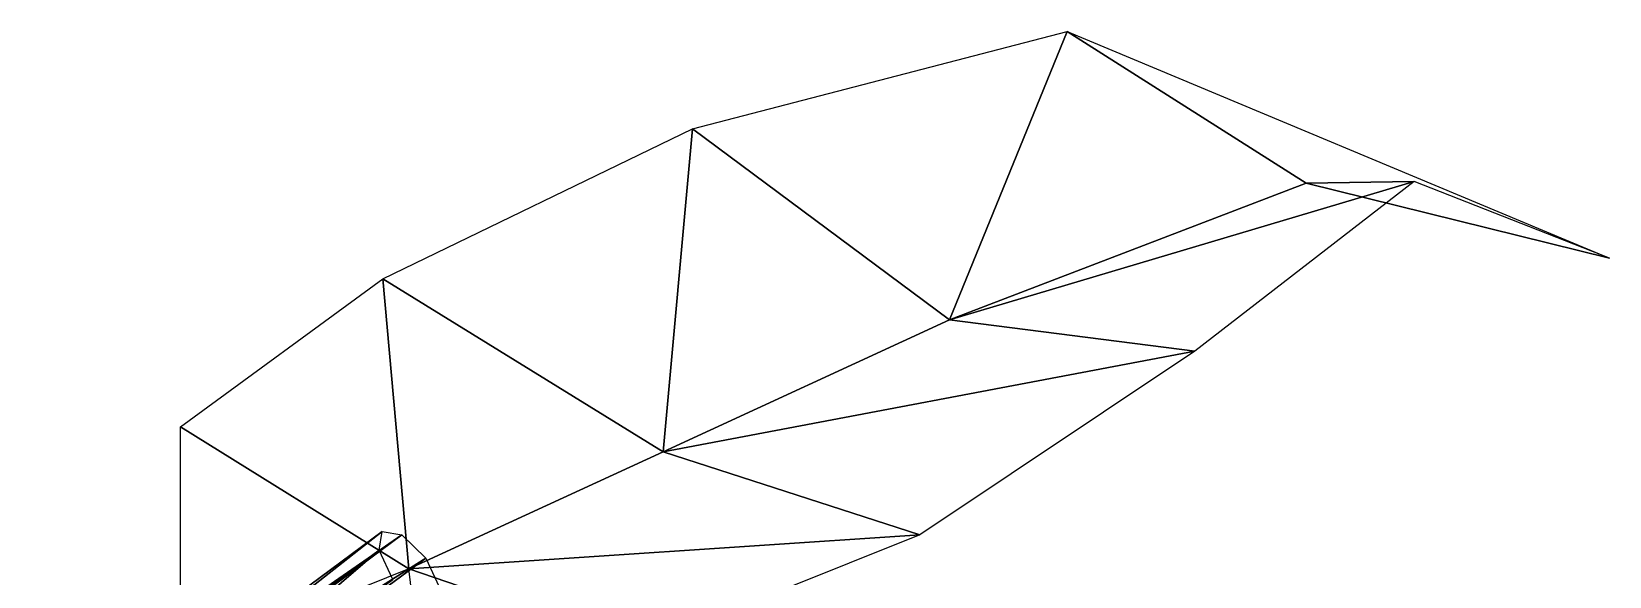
# Model space of a CAD drawing. Extents: x -6.8 to 6.8, y -29 to 29.
# Drawn here: x 2.368 to 6.79, y 8.034 to 9.56 of the extents above; entities that cross this region are included whole.
import ezdxf

# ---------------------------------------------------------------- set-up
doc = ezdxf.new("R2010")
doc.units = 0

msp = doc.modelspace()

# ---------------------------------------------------------------- linework, layer by layer
at = {"layer": 'leaves2', "color": 3}
for points in [[(4.22003, 9.28729, 2.12756), (5.27008, 9.55981, 1.81256), (4.94006, 8.75231, 2.89007)], [(4.94006, 8.75231, 2.89007), (5.27008, 9.55981, 1.81256), (5.94006, 9.13482, 2.15258)], [(5.27008, 9.55981, 1.81256), (6.79003, 8.9248, 1.20709), (5.94006, 9.13482, 2.15258)], [(3.35253, 8.8673, 2.57006), (4.22003, 9.28729, 2.12756), (4.13757, 8.38232, 3.45306)], [(4.13757, 8.38232, 3.45306), (4.22003, 9.28729, 2.12756), (4.94006, 8.75231, 2.89007)], [(5.94006, 9.13482, 2.15258), (6.24255, 9.13983, 2.93554), (4.94006, 8.75231, 2.89007)], [(4.94006, 8.75231, 2.89007), (6.24255, 9.13983, 2.93554), (5.62756, 8.66479, 3.73754)], [(6.79003, 8.9248, 1.20709), (6.24255, 9.13983, 2.93554), (5.94006, 9.13482, 2.15258)], [(3.42504, 8.0548, 3.95587), (2.78503, 8.45233, 3.10003), (3.35253, 8.8673, 2.57006)], [(3.42504, 8.0548, 3.95587), (3.35253, 8.8673, 2.57006), (4.13757, 8.38232, 3.45306)], [(5.62756, 8.66479, 3.73754), (4.13757, 8.38232, 3.45306), (4.94006, 8.75231, 2.89007)], [(4.13757, 8.38232, 3.45306), (5.62756, 8.66479, 3.73754), (4.85754, 8.14984, 4.27758)], [(3.42504, 8.0548, 3.95587), (2.78503, 7.7973, 3.50006), (2.78503, 8.45233, 3.10003)], [(4.85754, 8.14984, 4.27758), (3.42504, 8.0548, 3.95587), (4.13757, 8.38232, 3.45306)], [(4.85754, 8.14984, 4.27758), (4.07006, 7.83483, 4.56506), (3.42504, 8.0548, 3.95587)], [(3.42504, 8.0548, 3.95587), (4.07006, 7.83483, 4.56506), (3.49505, 7.48004, 4.35754)]]:
    msp.add_3dface(points, dxfattribs=at)
at = {"layer": 'stems3', "color": 3}
for points in [[(2.36755, 7.38732, 4.45056), (3.34155, 8.10729, 3.87756), (3.35003, 8.15979, 3.96008)], [(2.36755, 7.38732, 4.45056), (3.35003, 8.15979, 3.96008), (2.37255, 7.43481, 4.53753)], [(2.37255, 7.43481, 4.53753), (3.35003, 8.15979, 3.96008), (3.40502, 8.14984, 4.04003)], [(2.37255, 7.43481, 4.53753), (3.40502, 8.14984, 4.04003), (2.43255, 7.4298, 4.61505)], [(2.43255, 7.4298, 4.61505), (3.40502, 8.14984, 4.04003), (3.47253, 8.08483, 4.07257)], [(2.41754, 7.31481, 4.41003), (3.34155, 8.10729, 3.87756), (2.36755, 7.38732, 4.45056)], [(2.41754, 7.31481, 4.41003), (3.38006, 8.02484, 3.84252), (3.34155, 8.10729, 3.87756)], [(2.43255, 7.4298, 4.61505), (3.47253, 8.08483, 4.07257), (2.50756, 7.37481, 4.64007)], [(2.50756, 7.37481, 4.64007), (3.47253, 8.08483, 4.07257), (3.51007, 8.00482, 4.03753)]]:
    msp.add_3dface(points, dxfattribs=at)

doc.saveas('drawing.dxf')
